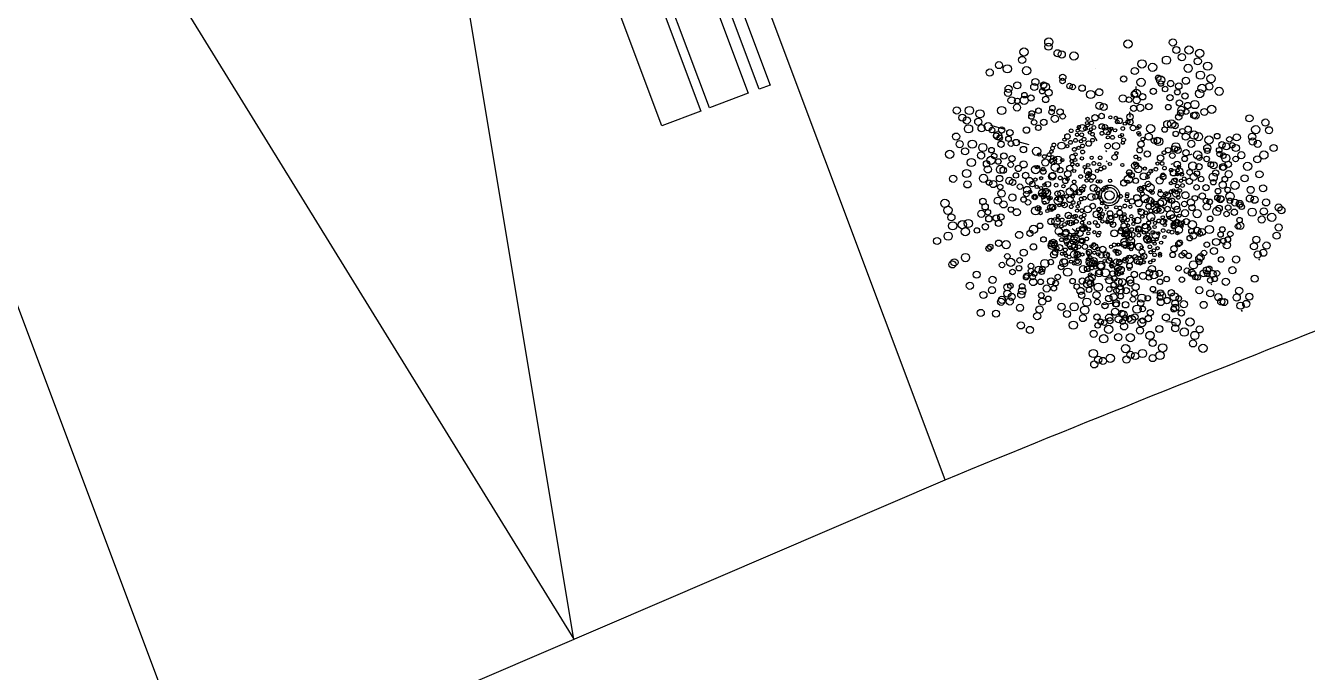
# Model space of a CAD drawing. Header units: millimetres. Extents: x 441061 to 442903, y 4515148 to 4515613.
# Drawn here: x 442387.075 to 442387.77, y 4515546.495 to 4515546.845 of the extents above; entities that cross this region are included whole.
import ezdxf

# ---------------------------------------------------------------- set-up
doc = ezdxf.new("R2010")
doc.units = ezdxf.units.MM
doc.linetypes.add('CONTINUA', pattern=[0])
doc.layers.add('01_piscinas', color=254, linetype='Continuous')

# ---------------------------------------------------------------- blocks, each defined once
blk = doc.blocks.new('A$C21391103')
at = {"layer": '01_piscinas'}
for p, q in [((154.4985, 87.7399, 0), (151.156, 96.644, 0)), ((151.2783, 86.3593, 0), (147.6622, 95.9923, 0)), ((148.1153, 94.7852, 0), (152.8884, 87.0496, 0)), ((152.8884, 87.0496, 0), (151.861, 93.2052, 0)), ((155.2812, 89.6422), (155.2845, 89.6437)), ((155.5418, 89.5366), (155.5451, 89.5381)), ((155.1487, 89.5206), (155.1487, 89.5206)), ((155.2648, 89.4875), (155.2674, 89.4886)), ((155.328, 89.4117), (155.3265, 89.4427)), ((155.1629, 89.3939), (155.1629, 89.3939)), ((155.4653, 89.4063), (155.4679, 89.4074)), ((155.3008, 89.3102), (155.2997, 89.334)), ((154.7592, 89.2565), (154.6962, 89.274)), ((154.8633, 89.1908), (154.8148, 89.2042)), ((155.1568, 89.2085), (155.1422, 89.2344)), ((155.1932, 89.1666), (155.1973, 89.1598)), ((155.3672, 89.1681), (155.3672, 89.1681)), ((155.449, 89.1646), (155.4505, 89.164)), ((155.559, 89.1469), (155.5697, 89.1515)), ((155.1971, 89.1216), (155.2003, 89.1163)), ((155.3898, 89.0754), (155.3993, 89.0858)), ((155.4785, 89.1064), (155.4868, 89.11)), ((155.2675, 89.0399), (155.2667, 89.0363)), ((155.4988, 89.0468), (155.5004, 89.0462)), ((155.3789, 88.9158), (155.3839, 88.9138)), ((155.6378, 88.9454), (155.6362, 88.9349)), ((155.6874, 88.9588), (155.6859, 88.9483)), ((155.766, 88.9375), (155.764, 88.9239)), ((155.8305, 88.9549), (155.8286, 88.9413)), ((155.1969, 88.908), (155.1919, 88.9043)), ((155.2703, 88.8797), (155.2688, 88.8692)), ((155.0493, 88.8284), (155.0639, 88.8173)), ((155.2883, 88.8521), (155.2864, 88.8385)), ((155.3782, 88.7818), (155.3732, 88.778)), ((155.4045, 88.7666), (155.3995, 88.7629)), ((155.7074, 88.7607), (155.7106, 88.7554)), ((155.8565, 88.6974), (155.8607, 88.6906)), ((155.2156, 88.6708), (155.2147, 88.6673)), ((155.33, 88.6754), (155.3291, 88.6718)), ((155.1891, 88.6081), (155.2196, 88.6123)), ((155.2347, 88.628), (155.2339, 88.6244)), ((155.5761, 88.6185), (155.5793, 88.6132)), ((155.6501, 88.5901), (155.6533, 88.5849)), ((155.1828, 88.499), (155.2224, 88.5045)), ((155.6858, 88.5125), (155.69, 88.5057)), ((155.7821, 88.4757), (155.7862, 88.4689)), ((151.2783, 86.3593, 0), (154.4985, 87.7399, 0))]:
    blk.add_line(p, q, dxfattribs=at)
for points in [[(190.3126, 94.6555, 0.016487), (186.4521, 94.3256, 0.014757), (179.0139, 93.2187, 0.006475), (173.2372, 91.9157, 0.008166), (166.0036, 90.06, 0.021654), (156.8841, 86.9453, 0.020322), (148.6004, 83.3147, 0.00713), (143.0416, 80.4542, 0.000222), (142.87, 80.3626), (141.5808, 79.6632), (140.2919, 78.9639, 0.002681), (138.2393, 77.8181), (131.3377, 73.999), (128.7227, 72.556), (120.8084, 68.1886), (115.8655, 65.4489), (102.6963, 58.1499), (102.5823, 58.0861), (113.3642, 40.0897)], [(190.3106, 94.5803, 0.016462), (186.461, 94.2511, 0.014755), (179.0282, 93.145, 0.006474), (173.2547, 91.8428, 0.008165), (166.024, 89.9878, 0.021653), (156.9114, 86.8754, 0.020322), (148.6335, 83.2474, 0.00713), (143.0769, 80.388, 0.000222), (142.9055, 80.2966), (141.6165, 79.5973), (140.3279, 78.8981, 0.002681), (138.276, 77.7527), (131.374, 73.9334), (128.7589, 72.4903), (120.8447, 68.1229), (115.9019, 65.3834), (102.7328, 58.0844), (102.6863, 58.0584), (113.4285, 40.1282)]]:
    blk.add_lwpolyline(points, format="xyb", dxfattribs=at)
at = {"layer": '01_piscinas', "elevation": 0}
blk.add_lwpolyline([(154.4985, 87.7399, -0.004276), (156.2913, 88.4581, -0.021688), (165.5583, 91.6224, -0.003659), (168.815, 92.4895)], format="xyb", dxfattribs=at)
for points in [[(152.9138, 90.8485), (153.0823, 90.9117), (153.6447, 89.4138), (153.4761, 89.3506), (152.9138, 90.8485)], [(153.1303, 90.9298), (153.1771, 90.9473), (153.7394, 89.4494), (153.6926, 89.4318), (153.1303, 90.9298)], [(153.4387, 89.3365), (153.2702, 89.2732), (152.7079, 90.7712), (152.8764, 90.8344), (153.4387, 89.3365)]]:
    blk.add_lwpolyline(points, dxfattribs=at)
at = {"layer": '01_piscinas'}
for points in [[(155.1246, 88.6997), (155.1177, 88.7116), (155.1177, 88.7116), (155.1122, 88.7158)], [(155.4329, 88.5443), (155.4103, 88.5502), (155.4103, 88.5502), (155.3988, 88.5487)], [(155.4997, 88.4161), (155.4702, 88.4238), (155.4702, 88.4238), (155.4553, 88.4219)]]:
    blk.add_lwpolyline(points, dxfattribs=at)
for centre, radius in [((154.9477, 89.6361), 0.0178), ((155.2912, 89.6273), 0.0178), ((155.4857, 89.6339), 0.0154), ((154.84, 89.5927), 0.0178), ((154.9465, 89.6158), 0.0154), ((154.9859, 89.5872), 0.0154), ((155.0039, 89.5818), 0.0154), ((155.0567, 89.5753), 0.0178), ((155.5008, 89.6012), 0.0154), ((155.5246, 89.5702), 0.0154), ((155.5556, 89.6011), 0.0178), ((155.6016, 89.5866), 0.0178), ((154.7317, 89.536), 0.0154), ((154.7684, 89.5199), 0.0178), ((154.8321, 89.5583), 0.0154), ((154.8515, 89.5116), 0.0178), ((155.3207, 89.5101), 0.0154), ((155.3516, 89.5411), 0.0178), ((155.3977, 89.5265), 0.0178), ((155.4578, 89.5572), 0.0178), ((155.5518, 89.5217), 0.0178), ((155.5937, 89.5522), 0.0154), ((155.6369, 89.5312), 0.0178), ((154.6918, 89.5037), 0.0154), ((154.8897, 89.4627), 0.0154), ((155.0083, 89.4827), 0.0137), ((155.0074, 89.4671), 0.0119), ((155.2726, 89.476), 0.0137), ((155.3479, 89.4616), 0.0178), ((155.4221, 89.481), 0.0119), ((155.433, 89.4711), 0.0178), ((155.4338, 89.4559), 0.0119), ((155.4759, 89.4559), 0.0137), ((155.5423, 89.4682), 0.0154), ((155.6052, 89.4921), 0.0178), ((155.6513, 89.4775), 0.0178), ((154.7711, 89.4159), 0.0154), ((154.7734, 89.4329), 0.0154), ((154.811, 89.4481), 0.0154), ((154.8421, 89.4057), 0.0119), ((154.8846, 89.4409), 0.0154), ((154.9194, 89.4229), 0.0119), ((154.9254, 89.4493), 0.0137), ((154.9328, 89.4416), 0.0178), ((154.947, 89.4164), 0.0154), ((155.0377, 89.4451), 0.0119), ((155.0515, 89.441), 0.0119), ((155.0922, 89.436), 0.0137), ((155.1293, 89.4086), 0.0178), ((155.1665, 89.4182), 0.0154), ((155.319, 89.4096), 0.0137), ((155.3271, 89.414), 0.0178), ((155.3544, 89.3985), 0.0137), ((155.4007, 89.4221), 0.0137), ((155.4521, 89.4321), 0.0119), ((155.5053, 89.4183), 0.0119), ((155.5113, 89.4447), 0.0137), ((155.5385, 89.402), 0.0137), ((155.6015, 89.4126), 0.0178), ((155.6122, 89.4355), 0.0178), ((155.6434, 89.4432), 0.0154), ((155.6866, 89.4221), 0.0178), ((154.5489, 89.3394), 0.0154), ((154.6037, 89.3393), 0.0178), ((154.7432, 89.3392), 0.0178), ((154.7862, 89.3832), 0.0154), ((154.81, 89.3523), 0.0154), ((154.8114, 89.3809), 0.0119), ((154.8409, 89.3832), 0.0178), ((154.8704, 89.3934), 0.0137), ((154.9343, 89.387), 0.0137), ((154.9636, 89.3493), 0.0119), ((155.1675, 89.3597), 0.0154), ((155.1855, 89.3543), 0.0154), ((155.2687, 89.3912), 0.0154), ((155.2952, 89.3859), 0.0119), ((155.3161, 89.3485), 0.0137), ((155.3289, 89.3837), 0.0154), ((155.344, 89.351), 0.0154), ((155.3816, 89.3558), 0.0137), ((155.4657, 89.3536), 0.0119), ((155.473, 89.3947), 0.0137), ((155.5141, 89.372), 0.0137), ((155.5223, 89.3422), 0.0154), ((155.5495, 89.3608), 0.0137), ((155.5807, 89.365), 0.0178), ((155.6541, 89.3441), 0.0178), ((154.5727, 89.3084), 0.0154), ((154.5923, 89.2961), 0.0154), ((154.6419, 89.2904), 0.0154), ((154.6497, 89.3248), 0.0178), ((154.8724, 89.3134), 0.0119), ((154.8742, 89.3264), 0.0119), ((154.8841, 89.2882), 0.0119), ((154.9031, 89.3382), 0.0119), ((154.9262, 89.2882), 0.0137), ((154.9598, 89.3326), 0.0119), ((154.9741, 89.3033), 0.0154), ((154.9969, 89.3331), 0.0137), ((155.0077, 89.3138), 0.0119), ((155.1158, 89.3028), 0.00702), ((155.148, 89.3077), 0.0137), ((155.1766, 89.3151), 0.0119), ((155.2147, 89.3098), 0.00702), ((155.2379, 89.3073), 0.00702), ((155.2552, 89.2944), 0.0119), ((155.3001, 89.3119), 0.0137), ((155.3015, 89.2886), 0.0119), ((155.5112, 89.3108), 0.0137), ((155.5195, 89.3284), 0.0137), ((155.5435, 89.3343), 0.0119), ((155.5767, 89.3181), 0.0137), ((155.5846, 89.3177), 0.0154), ((155.6223, 89.333), 0.0154), ((155.8178, 89.3052), 0.0154), ((155.8869, 89.2872), 0.0154), ((154.5999, 89.2599), 0.0178), ((154.6563, 89.2626), 0.0154), ((154.6851, 89.2694), 0.0178), ((154.7015, 89.2545), 0.0119), ((154.7261, 89.2299), 0.0178), ((154.7437, 89.2545), 0.0137), ((154.7791, 89.2433), 0.0137), ((154.851, 89.2544), 0.0137), ((154.9024, 89.2644), 0.0119), ((155.0448, 89.2516), 0.00808), ((155.0728, 89.2519), 0.00702), ((155.0784, 89.2673), 0.00702), ((155.0934, 89.2635), 0.0154), ((155.1066, 89.2608), 0.00808), ((155.1135, 89.2852), 0.00702), ((155.1158, 89.2749), 0.00702), ((155.1256, 89.2436), 0.00702), ((155.13, 89.2572), 0.00702), ((155.1334, 89.2852), 0.00808), ((155.1371, 89.2365), 0.00808), ((155.1435, 89.2657), 0.00808), ((155.1774, 89.2701), 0.0119), ((155.1783, 89.2403), 0.00808), ((155.1912, 89.266), 0.0119), ((155.2008, 89.2494), 0.0154), ((155.2063, 89.2406), 0.00702), ((155.2119, 89.256), 0.00702), ((155.2181, 89.2607), 0.00702), ((155.2351, 89.2535), 0.00702), ((155.2445, 89.2903), 0.00808), ((155.2686, 89.2609), 0.00808), ((155.2774, 89.2822), 0.00702), ((155.291, 89.2907), 0.00808), ((155.3131, 89.2635), 0.0119), ((155.3327, 89.2638), 0.00702), ((155.3362, 89.2419), 0.00702), ((155.3396, 89.27), 0.00808), ((155.389, 89.2604), 0.0178), ((155.4503, 89.2567), 0.0119), ((155.4613, 89.28), 0.0154), ((155.4801, 89.281), 0.0178), ((155.4952, 89.2742), 0.0137), ((155.4983, 89.2379), 0.0119), ((155.5272, 89.2496), 0.0119), ((155.5517, 89.2581), 0.0137), ((155.5772, 89.2327), 0.0178), ((155.5965, 89.2259), 0.0178), ((155.845, 89.2566), 0.0178), ((155.9027, 89.2537), 0.0154), ((154.546, 89.2262), 0.0154), ((154.5611, 89.1935), 0.0154), ((154.6159, 89.1934), 0.0178), ((154.6619, 89.1789), 0.0178), ((154.7198, 89.2307), 0.0119), ((154.7349, 89.2212), 0.0119), ((154.7408, 89.1933), 0.0137), ((154.773, 89.2169), 0.0119), ((154.7841, 89.1954), 0.0119), ((154.8063, 89.2006), 0.0137), ((154.9698, 89.19), 0.00808), ((155.0028, 89.1869), 0.0154), ((155.0154, 89.2128), 0.00702), ((155.0286, 89.2267), 0.0119), ((155.0276, 89.1848), 0.00702), ((155.0416, 89.2013), 0.00808), ((155.0636, 89.2099), 0.00808), ((155.0705, 89.2343), 0.00702), ((155.0869, 89.2063), 0.00702), ((155.0904, 89.2343), 0.00808), ((155.094, 89.1856), 0.00808), ((155.1005, 89.2148), 0.00808), ((155.1204, 89.1961), 0.0119), ((155.1376, 89.2106), 0.00808), ((155.203, 89.1853), 0.0119), ((155.204, 89.223), 0.00702), ((155.2239, 89.2229), 0.00808), ((155.2396, 89.1857), 0.0154), ((155.2565, 89.2275), 0.00702), ((155.2651, 89.2329), 0.00702), ((155.2687, 89.1995), 0.00702), ((155.2722, 89.2122), 0.00808), ((155.3403, 89.2344), 0.00702), ((155.3477, 89.1937), 0.0137), ((155.3551, 89.2153), 0.00808), ((155.3811, 89.226), 0.0154), ((155.4033, 89.2088), 0.0119), ((155.4179, 89.2096), 0.0137), ((155.4243, 89.2049), 0.0178), ((155.4987, 89.182), 0.0178), ((155.5417, 89.226), 0.0154), ((155.5655, 89.195), 0.0154), ((155.6347, 89.177), 0.0154), ((155.6426, 89.2114), 0.0178), ((155.6776, 89.2282), 0.0119), ((155.6985, 89.1908), 0.0137), ((155.7177, 89.1841), 0.0154), ((155.7308, 89.2144), 0.0119), ((155.7429, 89.1886), 0.0119), ((155.7586, 89.1768), 0.0154), ((155.7628, 89.2228), 0.0154), ((155.8293, 89.2257), 0.0154), ((155.832, 89.2048), 0.0154), ((155.8531, 89.1948), 0.0154), ((155.9222, 89.1768), 0.0154), ((154.5181, 89.1495), 0.0178), ((154.5849, 89.1625), 0.0154), ((154.6541, 89.1445), 0.0154), ((154.6973, 89.1235), 0.0178), ((154.6993, 89.1674), 0.0119), ((154.7109, 89.1423), 0.0119), ((154.7531, 89.1422), 0.0137), ((154.7885, 89.131), 0.0137), ((154.8379, 89.1703), 0.0137), ((154.8948, 89.1628), 0.0178), ((154.9064, 89.1484), 0.00702), ((154.9285, 89.1397), 0.00808), ((154.9492, 89.1478), 0.00808), ((154.9593, 89.1613), 0.00702), ((154.9676, 89.1187), 0.0137), ((154.9642, 89.136), 0.00808), ((154.9643, 89.1761), 0.00808), ((154.9743, 89.1293), 0.00808), ((154.9871, 89.1243), 0.0178), ((155.0507, 89.1373), 0.0119), ((155.0585, 89.1709), 0.00808), ((155.064, 89.1495), 0.00702), ((155.0769, 89.1773), 0.00702), ((155.0911, 89.1316), 0.00702), ((155.0945, 89.1597), 0.00808), ((155.1338, 89.1345), 0.00702), ((155.1703, 89.1347), 0.00808), ((155.2329, 89.1363), 0.0119), ((155.241, 89.1544), 0.00702), ((155.3249, 89.1383), 0.00808), ((155.3417, 89.1673), 0.0119), ((155.3399, 89.1294), 0.00702), ((155.3749, 89.1511), 0.0137), ((155.4322, 89.1334), 0.0137), ((155.4474, 89.1566), 0.00808), ((155.4653, 89.1673), 0.0119), ((155.4836, 89.1435), 0.0119), ((155.4925, 89.1725), 0.0137), ((155.5074, 89.1672), 0.0137), ((155.5368, 89.1296), 0.0119), ((155.5428, 89.156), 0.0137), ((155.5928, 89.1465), 0.0178), ((155.6006, 89.1351), 0.0119), ((155.632, 89.1295), 0.0119), ((155.6353, 89.1648), 0.0119), ((155.6864, 89.1671), 0.0119), ((155.6885, 89.151), 0.0119), ((155.7047, 89.1433), 0.0119), ((155.7155, 89.1328), 0.0178), ((155.7579, 89.1294), 0.0119), ((155.7823, 89.1459), 0.0154), ((155.8515, 89.1279), 0.0154), ((155.8803, 89.1462), 0.0178), ((154.5914, 89.0664), 0.0178), ((154.6121, 89.114), 0.0178), ((154.6778, 89.1084), 0.0137), ((154.6836, 89.084), 0.0154), ((154.7292, 89.1185), 0.0119), ((154.7383, 89.084), 0.0178), ((154.7502, 89.0811), 0.0137), ((154.7824, 89.1046), 0.0119), ((154.8156, 89.0884), 0.0137), ((154.8384, 89.1058), 0.0154), ((154.8911, 89.0833), 0.0178), ((154.8952, 89.0943), 0.00702), ((154.9008, 89.0944), 0.00702), ((154.9242, 89.0748), 0.0119), ((154.9229, 89.0856), 0.00808), ((154.933, 89.1139), 0.0154), ((154.9587, 89.1221), 0.00808), ((154.9762, 89.0928), 0.0178), ((154.997, 89.0811), 0.0119), ((155.006, 89.1246), 0.00702), ((155.0302, 89.0648), 0.0137), ((155.0386, 89.089), 0.0137), ((155.0472, 89.1198), 0.00702), ((155.0501, 89.1067), 0.00702), ((155.0577, 89.0773), 0.00702), ((155.0625, 89.1247), 0.00702), ((155.0721, 89.1039), 0.00702), ((155.1031, 89.094), 0.00702), ((155.1173, 89.0752), 0.0154), ((155.1188, 89.1034), 0.00702), ((155.1435, 89.1103), 0.00808), ((155.1568, 89.0777), 0.00702), ((155.1668, 89.1067), 0.00702), ((155.1739, 89.086), 0.00808), ((155.1876, 89.0926), 0.00808), ((155.2128, 89.1077), 0.00702), ((155.2666, 89.1032), 0.00702), ((155.2965, 89.0708), 0.0119), ((155.3223, 89.1006), 0.0154), ((155.3214, 89.1103), 0.00702), ((155.3255, 89.1028), 0.00702), ((155.3353, 89.0849), 0.0154), ((155.3641, 89.0878), 0.00702), ((155.3903, 89.0764), 0.00808), ((155.4123, 89.085), 0.00808), ((155.4191, 89.1094), 0.00702), ((155.4391, 89.1094), 0.00808), ((155.4492, 89.0899), 0.00808), ((155.4784, 89.0804), 0.00808), ((155.4885, 89.0695), 0.0137), ((155.5045, 89.1061), 0.0137), ((155.5136, 89.076), 0.0154), ((155.5064, 89.0807), 0.00702), ((155.5121, 89.0961), 0.00702), ((155.5584, 89.0717), 0.0119), ((155.572, 89.0989), 0.0178), ((155.5898, 89.0661), 0.0119), ((155.5989, 89.0956), 0.0137), ((155.6503, 89.1057), 0.0119), ((155.6628, 89.1017), 0.0154), ((155.6713, 89.0683), 0.0137), ((155.7036, 89.0944), 0.0154), ((155.7035, 89.0918), 0.0119), ((155.7257, 89.1059), 0.0137), ((155.7274, 89.0635), 0.0154), ((155.8096, 89.0973), 0.0178), ((155.8611, 89.0629), 0.0154), ((154.533, 89.0435), 0.0154), ((154.5953, 89.0191), 0.0154), ((154.6648, 89.0454), 0.0178), ((154.6893, 89.0269), 0.0119), ((154.7067, 89.0206), 0.0154), ((154.7342, 89.0445), 0.0137), ((154.7765, 89.0351), 0.0154), ((154.7907, 89.0284), 0.0137), ((154.8051, 89.0581), 0.0119), ((154.8229, 89.0093), 0.0119), ((154.8472, 89.058), 0.0137), ((154.8635, 89.0343), 0.0154), ((154.8766, 89.0204), 0.0119), ((154.8896, 89.0402), 0.00702), ((154.9146, 89.0461), 0.00702), ((154.9296, 89.0168), 0.00702), ((154.9435, 89.0198), 0.0119), ((154.9625, 89.0534), 0.0154), ((154.9647, 89.0575), 0.0137), ((154.9793, 89.0159), 0.00808), ((154.9977, 89.0469), 0.00808), ((155.0197, 89.0345), 0.0119), ((155.0293, 89.0423), 0.00702), ((155.0573, 89.0301), 0.00808), ((155.0859, 89.053), 0.00808), ((155.1116, 89.0356), 0.00702), ((155.1139, 89.0533), 0.00702), ((155.1196, 89.0686), 0.00702), ((155.126, 89.0629), 0.00808), ((155.1315, 89.0356), 0.00808), ((155.1387, 89.0513), 0.0119), ((155.1605, 89.0322), 0.00702), ((155.171, 89.032), 0.00702), ((155.2137, 89.0349), 0.00702), ((155.2733, 89.0249), 0.0137), ((155.2923, 89.0409), 0.0178), ((155.2886, 89.0311), 0.00702), ((155.2966, 89.0641), 0.00702), ((155.3064, 89.0588), 0.0119), ((155.3247, 89.0349), 0.0119), ((155.3591, 89.054), 0.0154), ((155.3779, 89.0211), 0.0119), ((155.3754, 89.0507), 0.00702), ((155.3863, 89.0054), 0.0178), ((155.3811, 89.0661), 0.00702), ((155.4282, 89.036), 0.0154), ((155.4436, 89.0519), 0.0119), ((155.4427, 89.0607), 0.00808), ((155.477, 89.0246), 0.00702), ((155.4916, 89.0331), 0.0119), ((155.4972, 89.0387), 0.00808), ((155.5041, 89.0631), 0.00702), ((155.5206, 89.0351), 0.00702), ((155.524, 89.0631), 0.00808), ((155.5277, 89.0144), 0.00808), ((155.5342, 89.0436), 0.00808), ((155.5567, 89.0323), 0.0137), ((155.5759, 89.0516), 0.0154), ((155.6081, 89.0423), 0.0119), ((155.6606, 89.0505), 0.0178), ((155.6613, 89.0285), 0.0119), ((155.7019, 89.0169), 0.0154), ((155.7109, 89.0418), 0.0119), ((155.7546, 89.0149), 0.0178), ((155.7965, 89.0455), 0.0154), ((154.7372, 89.0081), 0.0119), ((154.7428, 88.9798), 0.0154), ((154.7901, 88.9625), 0.0154), ((154.8384, 88.9538), 0.0119), ((154.8536, 88.9953), 0.0154), ((154.8507, 88.9779), 0.0119), ((154.867, 88.9873), 0.00702), ((154.887, 88.9646), 0.0119), ((154.8872, 88.965), 0.00702), ((154.8958, 89.0085), 0.00702), ((154.9186, 88.9814), 0.0154), ((154.911, 88.9743), 0.00702), ((154.9145, 89.0034), 0.00702), ((154.9148, 88.9758), 0.00702), ((154.9234, 88.9628), 0.00702), ((154.9375, 88.9825), 0.0178), ((154.9359, 88.9898), 0.0119), ((154.9311, 88.9768), 0.00702), ((154.9325, 88.9663), 0.00702), ((154.9401, 88.9857), 0.00702), ((154.9554, 88.96), 0.00702), ((154.9885, 88.9487), 0.0178), ((154.9859, 88.9792), 0.0119), ((154.9975, 88.954), 0.0119), ((155.0004, 88.98), 0.0137), ((155.0083, 88.9665), 0.00702), ((155.011, 89.0112), 0.00702), ((155.0254, 88.9667), 0.00808), ((155.0389, 88.9883), 0.0154), ((155.0397, 88.954), 0.0137), ((155.0554, 89.0044), 0.0154), ((155.0507, 88.9666), 0.00702), ((155.0609, 88.9814), 0.00808), ((155.0647, 88.9831), 0.00808), ((155.0784, 88.9845), 0.0119), ((155.0912, 88.9969), 0.0119), ((155.0899, 88.9922), 0.00702), ((155.0996, 89.0096), 0.00808), ((155.1018, 88.9592), 0.00808), ((155.1325, 88.9646), 0.0154), ((155.1424, 89.0037), 0.0154), ((155.1505, 88.9663), 0.0119), ((155.1581, 88.9963), 0.0119), ((155.1608, 88.9823), 0.00702), ((155.1663, 88.9628), 0.00702), ((155.2103, 88.9716), 0.0447), ((155.2103, 88.9716), 0.0344), ((155.183, 88.9944), 0.00702), ((155.2103, 88.9716), 0.0203), ((155.1988, 89.0038), 0.00702), ((155.259, 88.9675), 0.00808), ((155.287, 88.9678), 0.00702), ((155.2879, 88.977), 0.00702), ((155.3297, 88.961), 0.0137), ((155.3457, 88.9976), 0.0137), ((155.3471, 88.9985), 0.00702), ((155.3543, 88.9778), 0.00808), ((155.3655, 88.9578), 0.0178), ((155.3607, 89.007), 0.00808), ((155.3903, 88.9901), 0.00702), ((155.3967, 88.9843), 0.00808), ((155.4326, 88.9776), 0.0119), ((155.43, 88.9905), 0.00702), ((155.4422, 88.9625), 0.00702), ((155.4561, 88.979), 0.00808), ((155.464, 88.972), 0.0119), ((155.4781, 88.9876), 0.00808), ((155.4889, 88.9915), 0.00808), ((155.4993, 88.9794), 0.0154), ((155.5015, 88.984), 0.00702), ((155.5049, 89.012), 0.00808), ((155.5086, 88.9633), 0.00808), ((155.515, 88.9925), 0.00808), ((155.5401, 88.9721), 0.0154), ((155.5809, 88.9591), 0.0119), ((155.5885, 89.0064), 0.0119), ((155.613, 88.9683), 0.0137), ((155.629, 89.0049), 0.0137), ((155.679, 88.9609), 0.0119), ((155.6815, 88.9898), 0.0119), ((155.692, 88.9554), 0.0154), ((155.6946, 88.9571), 0.0119), ((155.7231, 88.9953), 0.0119), ((155.7338, 88.9673), 0.0178), ((155.8196, 88.9577), 0.0154), ((155.8228, 88.9952), 0.0154), ((155.8399, 88.9527), 0.0154), ((155.8769, 89.0024), 0.0154), ((154.4974, 88.9373), 0.0178), ((154.5104, 88.9072), 0.0178), ((154.6619, 88.9453), 0.0137), ((154.6719, 88.9221), 0.0137), ((154.6837, 88.8985), 0.0119), ((154.7268, 88.9485), 0.0154), ((154.7516, 88.9326), 0.0154), ((154.7833, 88.9103), 0.0119), ((154.809, 88.8986), 0.0154), ((154.8575, 88.9416), 0.0119), ((154.8907, 88.9048), 0.0178), ((154.9016, 88.9155), 0.0119), ((154.9055, 88.9138), 0.00702), ((154.9337, 88.9487), 0.0154), ((154.929, 88.9397), 0.00702), ((154.9413, 88.904), 0.00702), ((154.949, 88.9561), 0.00702), ((154.9575, 88.9178), 0.0154), ((154.9538, 88.91), 0.00702), ((154.9644, 88.9202), 0.0137), ((154.9687, 88.9172), 0.00702), ((154.9832, 88.957), 0.00702), ((154.9931, 88.9293), 0.00702), ((155.0092, 88.9331), 0.00702), ((155.0158, 88.9302), 0.0119), ((155.0449, 88.9228), 0.00808), ((155.0528, 88.9412), 0.00808), ((155.0706, 88.9055), 0.00702), ((155.0729, 88.9231), 0.00702), ((155.0786, 88.9385), 0.00702), ((155.0884, 88.9558), 0.00808), ((155.0906, 88.9054), 0.00808), ((155.1168, 88.9114), 0.0154), ((155.1384, 88.9253), 0.0119), ((155.1683, 88.9084), 0.0119), ((155.1642, 88.9118), 0.00702), ((155.1789, 88.9376), 0.00702), ((155.1976, 88.9211), 0.00702), ((155.2403, 88.9197), 0.00702), ((155.2558, 88.9172), 0.00808), ((155.2778, 88.9258), 0.00808), ((155.2847, 88.9502), 0.00702), ((155.3012, 88.9222), 0.00702), ((155.3082, 88.9455), 0.0119), ((155.3375, 88.9377), 0.0154), ((155.3415, 88.9076), 0.00702), ((155.3487, 88.8997), 0.0137), ((155.3708, 88.9465), 0.00808), ((155.3809, 88.9233), 0.0119), ((155.3869, 88.9497), 0.0137), ((155.3897, 88.9048), 0.00808), ((155.3965, 88.9292), 0.00702), ((155.3988, 88.9468), 0.00702), ((155.4141, 88.907), 0.0137), ((155.4124, 88.9376), 0.00808), ((155.4164, 88.9292), 0.00808), ((155.4321, 88.9088), 0.0154), ((155.4309, 88.9381), 0.0137), ((155.4266, 88.9096), 0.00808), ((155.4399, 88.9431), 0.0178), ((155.4627, 88.9123), 0.0119), ((155.4592, 88.9553), 0.00702), ((155.473, 88.9486), 0.00808), ((155.4823, 88.9482), 0.0119), ((155.497, 88.9281), 0.0178), ((155.5032, 88.9108), 0.0137), ((155.5355, 88.9343), 0.0119), ((155.5639, 88.9411), 0.0154), ((155.5687, 88.9181), 0.0137), ((155.5911, 88.8926), 0.0178), ((155.6293, 88.9475), 0.0119), ((155.633, 88.9232), 0.0154), ((155.645, 88.9437), 0.0119), ((155.6762, 88.9021), 0.0178), ((155.6864, 88.9158), 0.0137), ((155.7254, 88.9182), 0.0119), ((155.733, 88.9482), 0.0119), ((155.7519, 88.8986), 0.0137), ((155.755, 88.9403), 0.0154), ((155.7754, 88.9353), 0.0154), ((155.7751, 88.9316), 0.0119), ((155.7842, 88.9222), 0.0119), ((155.8293, 88.8991), 0.0178), ((155.88, 88.9022), 0.0154), ((155.8899, 88.9412), 0.0154), ((155.9445, 88.9196), 0.0154), ((155.9564, 88.9073), 0.0154), ((154.5257, 88.8765), 0.0154), ((154.531, 88.8397), 0.0178), ((154.5727, 88.8447), 0.0178), ((154.5988, 88.8499), 0.0178), ((154.6552, 88.8919), 0.0154), ((154.6878, 88.8702), 0.0137), ((154.7198, 88.874), 0.0137), ((154.7298, 88.8508), 0.0137), ((154.7399, 88.878), 0.0137), ((154.9119, 88.895), 0.00702), ((154.9575, 88.8586), 0.0137), ((154.9794, 88.8587), 0.0178), ((154.9859, 88.8654), 0.00702), ((154.9882, 88.8831), 0.00702), ((155.0058, 88.8654), 0.00808), ((155.0327, 88.8848), 0.0137), ((155.03, 88.8542), 0.00808), ((155.0369, 88.8786), 0.00702), ((155.0418, 88.8523), 0.0119), ((155.0534, 88.8506), 0.00702), ((155.0568, 88.8786), 0.00808), ((155.0638, 88.8811), 0.00808), ((155.067, 88.8591), 0.00808), ((155.0871, 88.8774), 0.00702), ((155.092, 88.8531), 0.00702), ((155.0968, 88.8693), 0.00808), ((155.1007, 88.8859), 0.00808), ((155.1225, 88.8519), 0.00702), ((155.1556, 88.8895), 0.0154), ((155.1494, 88.8544), 0.00808), ((155.1664, 88.8857), 0.00702), ((155.1693, 88.8726), 0.00702), ((155.1762, 88.8788), 0.00808), ((155.1801, 88.8586), 0.00702), ((155.1816, 88.8906), 0.00702), ((155.2021, 88.8559), 0.00702), ((155.2022, 88.8585), 0.00702), ((155.2144, 88.87), 0.0154), ((155.2134, 88.8934), 0.0119), ((155.2161, 88.875), 0.00808), ((155.2192, 88.8513), 0.00702), ((155.2267, 88.8451), 0.0119), ((155.2381, 88.8836), 0.00808), ((155.2555, 88.896), 0.0119), ((155.269, 88.8733), 0.0154), ((155.2614, 88.88), 0.00702), ((155.2686, 88.8593), 0.00808), ((155.275, 88.8885), 0.00808), ((155.2886, 88.8653), 0.00808), ((155.3058, 88.8811), 0.00702), ((155.3143, 88.848), 0.00702), ((155.3166, 88.8656), 0.00702), ((155.3327, 88.8631), 0.0137), ((155.3537, 88.8797), 0.00702), ((155.3677, 88.8962), 0.00808), ((155.3902, 88.8782), 0.0178), ((155.3806, 88.8521), 0.00808), ((155.3978, 88.8678), 0.00702), ((155.4086, 88.8524), 0.00702), ((155.413, 88.9011), 0.00702), ((155.4248, 88.8609), 0.00808), ((155.4423, 88.8567), 0.0119), ((155.442, 88.8767), 0.00702), ((155.4528, 88.8612), 0.00702), ((155.4753, 88.8877), 0.0178), ((155.469, 88.8746), 0.00702), ((155.4872, 88.8742), 0.0137), ((155.4913, 88.8542), 0.00702), ((155.5035, 88.8534), 0.0119), ((155.5063, 88.8591), 0.00808), ((155.5132, 88.8834), 0.00702), ((155.5192, 88.8496), 0.0119), ((155.5296, 88.8554), 0.00702), ((155.5384, 88.8945), 0.0154), ((155.5437, 88.8581), 0.0137), ((155.5703, 88.845), 0.0178), ((155.647, 88.87), 0.0119), ((155.7184, 88.8912), 0.0119), ((155.778, 88.8395), 0.0154), ((155.7749, 88.8644), 0.0119), ((155.8709, 88.867), 0.0154), ((155.9144, 88.8767), 0.0178), ((154.5115, 88.7949), 0.0178), ((154.5857, 88.8145), 0.0178), ((154.6359, 88.8198), 0.0119), ((154.6727, 88.8357), 0.0137), ((154.8194, 88.8003), 0.0154), ((154.8662, 88.8075), 0.0137), ((154.8817, 88.8247), 0.0178), ((154.9096, 88.8398), 0.0119), ((154.979, 88.8411), 0.00808), ((154.9912, 88.8166), 0.0154), ((154.9954, 88.8004), 0.00702), ((155.0024, 88.8374), 0.00702), ((155.0201, 88.8048), 0.0137), ((155.016, 88.8459), 0.00808), ((155.0225, 88.8114), 0.0137), ((155.0397, 88.8015), 0.00702), ((155.0611, 88.7838), 0.0178), ((155.0562, 88.8014), 0.00702), ((155.0691, 88.8118), 0.00702), ((155.0744, 88.824), 0.00702), ((155.0834, 88.8071), 0.0137), ((155.0955, 88.8272), 0.0137), ((155.0934, 88.8247), 0.00808), ((155.1028, 88.8387), 0.00702), ((155.1074, 88.8326), 0.00702), ((155.1191, 88.8073), 0.00702), ((155.1214, 88.825), 0.00702), ((155.145, 88.8124), 0.00702), ((155.1602, 88.8404), 0.00808), ((155.162, 88.799), 0.00808), ((155.167, 88.8097), 0.00702), ((155.2317, 88.8071), 0.0154), ((155.2604, 88.8165), 0.0119), ((155.2593, 88.8264), 0.00702), ((155.2728, 88.8406), 0.0119), ((155.2715, 88.7985), 0.00702), ((155.2805, 88.8199), 0.0137), ((155.2795, 88.8043), 0.0119), ((155.2915, 88.8013), 0.0154), ((155.2835, 88.7995), 0.00702), ((155.2854, 88.815), 0.00808), ((155.2911, 88.8412), 0.00702), ((155.3092, 88.8005), 0.0119), ((155.3074, 88.8236), 0.00808), ((155.3308, 88.82), 0.00702), ((155.3357, 88.8268), 0.0119), ((155.3388, 88.8235), 0.0119), ((155.3379, 88.7993), 0.00808), ((155.3694, 88.8306), 0.0178), ((155.3646, 88.8385), 0.0119), ((155.3601, 88.8113), 0.00702), ((155.3774, 88.8017), 0.00808), ((155.3831, 88.8279), 0.00702), ((155.3994, 88.8104), 0.00808), ((155.411, 88.7986), 0.0154), ((155.4063, 88.8347), 0.00702), ((155.4228, 88.8067), 0.00702), ((155.4436, 88.8192), 0.00808), ((155.4505, 88.8436), 0.00702), ((155.467, 88.8155), 0.00702), ((155.4821, 88.8122), 0.00808), ((155.4854, 88.8466), 0.00702), ((155.4903, 88.8378), 0.0119), ((155.489, 88.8366), 0.00702), ((155.5119, 88.8222), 0.0154), ((155.5055, 88.8085), 0.00702), ((155.5239, 88.8396), 0.00702), ((155.5665, 88.8164), 0.0119), ((155.5743, 88.7977), 0.0154), ((155.5915, 88.818), 0.0154), ((155.6022, 88.8056), 0.0119), ((155.6119, 88.813), 0.0154), ((155.6437, 88.824), 0.0178), ((155.6924, 88.802), 0.0119), ((155.7003, 88.8242), 0.0119), ((155.7345, 88.8045), 0.0119), ((155.7679, 88.8374), 0.0119), ((155.9352, 88.7971), 0.0154), ((155.9443, 88.8323), 0.0154), ((154.4635, 88.7742), 0.0154), ((154.6871, 88.7416), 0.0119), ((154.6938, 88.7485), 0.0119), ((154.7307, 88.7644), 0.0137), ((154.763, 88.7583), 0.0178), ((154.8814, 88.7485), 0.0137), ((154.9248, 88.7808), 0.0119), ((154.9631, 88.7548), 0.0178), ((154.9535, 88.7571), 0.00702), ((154.9662, 88.7633), 0.0178), ((154.9656, 88.7581), 0.00702), ((154.9675, 88.7736), 0.00808), ((154.9706, 88.7499), 0.00702), ((154.9844, 88.7432), 0.00808), ((154.9951, 88.7448), 0.0137), ((155.0025, 88.7797), 0.00808), ((155.0193, 88.7354), 0.00808), ((155.0256, 88.775), 0.0119), ((155.0225, 88.7857), 0.00808), ((155.025, 88.7616), 0.00702), ((155.0454, 88.7577), 0.0178), ((155.0413, 88.744), 0.00808), ((155.0482, 88.7684), 0.00702), ((155.0505, 88.786), 0.00702), ((155.0584, 88.7471), 0.0137), ((155.0641, 88.7858), 0.00702), ((155.0647, 88.7403), 0.00702), ((155.0681, 88.7684), 0.00808), ((155.0782, 88.7489), 0.00808), ((155.0925, 88.7747), 0.0119), ((155.0903, 88.7743), 0.00808), ((155.1042, 88.7495), 0.0119), ((155.1123, 88.783), 0.00808), ((155.1334, 88.7511), 0.00702), ((155.1463, 88.7495), 0.0137), ((155.1427, 88.7586), 0.00808), ((155.1596, 88.7396), 0.00808), ((155.1817, 88.7383), 0.0137), ((155.2173, 88.7489), 0.00702), ((155.2309, 88.7575), 0.00808), ((155.2477, 88.7581), 0.00702), ((155.2518, 88.7582), 0.00702), ((155.2755, 88.77), 0.0154), ((155.2776, 88.7588), 0.0137), ((155.2787, 88.7482), 0.00702), ((155.2885, 88.7913), 0.00702), ((155.3015, 88.7744), 0.0178), ((155.3003, 88.7541), 0.0154), ((155.2944, 88.7576), 0.00702), ((155.3073, 88.7549), 0.0137), ((155.3023, 88.7846), 0.00808), ((155.3048, 88.7381), 0.00702), ((155.3389, 88.7491), 0.0154), ((155.3505, 88.7464), 0.00702), ((155.3733, 88.7833), 0.0154), ((155.3773, 88.779), 0.0154), ((155.3755, 88.7862), 0.00702), ((155.3805, 88.778), 0.00702), ((155.3862, 88.749), 0.00808), ((155.4019, 88.771), 0.00702), ((155.4069, 88.7629), 0.00702), ((155.415, 88.782), 0.00702), ((155.4192, 88.7431), 0.00702), ((155.4347, 88.767), 0.00702), ((155.4491, 88.7915), 0.00702), ((155.4908, 88.7403), 0.0137), ((155.5101, 88.7612), 0.0119), ((155.5149, 88.7661), 0.0119), ((155.5589, 88.7864), 0.0119), ((155.633, 88.7581), 0.0119), ((155.6635, 88.7309), 0.0154), ((155.6734, 88.7699), 0.0154), ((155.7049, 88.7746), 0.0119), ((155.7198, 88.7558), 0.0154), ((155.724, 88.7805), 0.0119), ((155.8371, 88.7511), 0.0154), ((155.8473, 88.7799), 0.0154), ((155.8917, 88.7544), 0.0154), ((154.5302, 88.6727), 0.0154), ((154.5388, 88.6815), 0.0154), ((154.5868, 88.7023), 0.0178), ((154.7679, 88.7074), 0.0119), ((154.7827, 88.6816), 0.0178), ((154.8209, 88.6902), 0.0119), ((154.8392, 88.7236), 0.0154), ((154.9306, 88.6767), 0.0178), ((154.9563, 88.6828), 0.0119), ((154.9702, 88.716), 0.0154), ((154.9751, 88.7242), 0.0119), ((155.0129, 88.6797), 0.0178), ((155.0054, 88.7189), 0.00702), ((155.016, 88.6853), 0.0119), ((155.0175, 88.7198), 0.00702), ((155.0224, 88.7117), 0.00702), ((155.0362, 88.705), 0.00808), ((155.0439, 88.6844), 0.00702), ((155.0572, 88.7156), 0.0154), ((155.0723, 88.6829), 0.0154), ((155.0711, 88.7157), 0.0137), ((155.065, 88.7053), 0.00702), ((155.0718, 88.7197), 0.00808), ((155.0721, 88.6846), 0.00808), ((155.0937, 88.7156), 0.00702), ((155.1271, 88.6828), 0.0178), ((155.1171, 88.6945), 0.00702), ((155.1225, 88.7257), 0.0119), ((155.1193, 88.7227), 0.00702), ((155.1264, 88.702), 0.00808), ((155.138, 88.6771), 0.0137), ((155.1434, 88.6883), 0.0137), ((155.1463, 88.6825), 0.00808), ((155.1456, 88.7232), 0.00702), ((155.1626, 88.7159), 0.00702), ((155.1757, 88.7119), 0.0119), ((155.1892, 88.6874), 0.00702), ((155.197, 88.7137), 0.0137), ((155.2037, 88.714), 0.00702), ((155.2105, 88.6886), 0.0119), ((155.2146, 88.6943), 0.00702), ((155.2332, 88.7315), 0.00702), ((155.2407, 88.6843), 0.0119), ((155.2419, 88.7312), 0.00702), ((155.2484, 88.7237), 0.0119), ((155.2448, 88.7181), 0.00702), ((155.2534, 88.6826), 0.0119), ((155.2524, 88.6887), 0.00702), ((155.2793, 88.6902), 0.0119), ((155.2777, 88.6956), 0.00702), ((155.2978, 88.6949), 0.0178), ((155.2978, 88.7054), 0.00702), ((155.3225, 88.7033), 0.0119), ((155.3364, 88.6899), 0.0178), ((155.3348, 88.6822), 0.00702), ((155.341, 88.6989), 0.00702), ((155.352, 88.7263), 0.0119), ((155.3588, 88.7077), 0.0137), ((155.3536, 88.7049), 0.00702), ((155.3597, 88.6824), 0.00702), ((155.3874, 88.6821), 0.00702), ((155.3892, 88.7253), 0.00702), ((155.4017, 88.6905), 0.00702), ((155.4035, 88.7337), 0.00702), ((155.4064, 88.7144), 0.00808), ((155.4297, 88.7108), 0.00702), ((155.4299, 88.7185), 0.00702), ((155.4848, 88.7139), 0.0119), ((155.5246, 88.7121), 0.0119), ((155.5354, 88.7221), 0.0119), ((155.5545, 88.7099), 0.0119), ((155.575, 88.671), 0.0178), ((155.6, 88.6981), 0.0154), ((155.5987, 88.6838), 0.0119), ((155.6063, 88.7044), 0.0154), ((155.6207, 88.7223), 0.0119), ((155.6947, 88.694), 0.0119), ((155.7598, 88.6941), 0.0154), ((155.8533, 88.7155), 0.0154), ((155.8781, 88.7232), 0.0154), ((154.6352, 88.6281), 0.0154), ((154.7451, 88.6703), 0.0119), ((154.7904, 88.6399), 0.0119), ((154.8188, 88.6561), 0.0119), ((154.8522, 88.6235), 0.0119), ((154.8704, 88.6442), 0.0119), ((154.8706, 88.6655), 0.0119), ((154.8846, 88.6333), 0.0119), ((154.9045, 88.65), 0.0154), ((154.9166, 88.6407), 0.0119), ((154.9195, 88.6531), 0.0119), ((155.0013, 88.6614), 0.0119), ((155.0293, 88.6389), 0.0178), ((155.0577, 88.6777), 0.00808), ((155.0961, 88.6519), 0.0154), ((155.1142, 88.6533), 0.0119), ((155.1207, 88.6485), 0.00702), ((155.1242, 88.6766), 0.00808), ((155.1279, 88.6279), 0.00808), ((155.1343, 88.6571), 0.00808), ((155.1494, 88.6588), 0.00702), ((155.1653, 88.6339), 0.0154), ((155.1731, 88.6683), 0.0178), ((155.1674, 88.6395), 0.0119), ((155.1734, 88.6659), 0.0137), ((155.193, 88.6363), 0.0178), ((155.2183, 88.6674), 0.00702), ((155.2244, 88.6329), 0.0119), ((155.2204, 88.6776), 0.00702), ((155.2217, 88.6628), 0.00702), ((155.2395, 88.6348), 0.00702), ((155.2462, 88.6564), 0.0137), ((155.2457, 88.6515), 0.00702), ((155.25, 88.6293), 0.00702), ((155.2598, 88.6494), 0.0154), ((155.2583, 88.6575), 0.00702), ((155.2644, 88.635), 0.00702), ((155.2977, 88.6664), 0.0119), ((155.2968, 88.6527), 0.00702), ((155.3186, 88.629), 0.0137), ((155.3452, 88.6767), 0.00702), ((155.3561, 88.6228), 0.0154), ((155.3841, 88.6363), 0.0137), ((155.3946, 88.6527), 0.0154), ((155.4034, 88.6285), 0.0178), ((155.4269, 88.6338), 0.0137), ((155.5102, 88.6559), 0.0119), ((155.5468, 88.6453), 0.0119), ((155.5671, 88.6366), 0.0154), ((155.5736, 88.6324), 0.0119), ((155.6189, 88.6342), 0.0154), ((155.6329, 88.6472), 0.0154), ((155.6352, 88.6315), 0.0119), ((155.643, 88.6537), 0.0119), ((155.6578, 88.6314), 0.0154), ((155.6772, 88.634), 0.0119), ((155.7438, 88.6475), 0.0154), ((154.6055, 88.58), 0.0154), ((154.7014, 88.5614), 0.0154), ((154.7041, 88.6058), 0.0154), ((154.7687, 88.5737), 0.0154), ((154.7814, 88.5801), 0.0119), ((154.8322, 88.5776), 0.0119), ((154.8494, 88.6171), 0.0119), ((154.8801, 88.5961), 0.0154), ((154.878, 88.6183), 0.0119), ((154.9122, 88.5973), 0.0119), ((154.9386, 88.5684), 0.0154), ((154.9577, 88.5994), 0.0154), ((154.9696, 88.5693), 0.0119), ((154.9775, 88.5915), 0.0119), ((154.9866, 88.6179), 0.0119), ((155.0507, 88.6004), 0.0119), ((155.069, 88.5766), 0.0119), ((155.0928, 88.6004), 0.0137), ((155.1163, 88.5887), 0.0178), ((155.1233, 88.6034), 0.0178), ((155.1283, 88.5892), 0.0137), ((155.1351, 88.616), 0.0137), ((155.1624, 88.5742), 0.0178), ((155.2106, 88.6037), 0.0154), ((155.2295, 88.584), 0.0119), ((155.2324, 88.6119), 0.0119), ((155.2498, 88.5981), 0.0154), ((155.257, 88.5618), 0.0178), ((155.2577, 88.5749), 0.0119), ((155.2663, 88.5959), 0.0154), ((155.3001, 88.6058), 0.0154), ((155.3026, 88.5924), 0.0137), ((155.3239, 88.5748), 0.0154), ((155.3819, 88.6162), 0.0119), ((155.399, 88.5654), 0.0119), ((155.4299, 88.5974), 0.0119), ((155.4588, 88.6091), 0.0119), ((155.5248, 88.6068), 0.0119), ((155.5833, 88.6176), 0.0119), ((155.593, 88.6162), 0.0119), ((155.6002, 88.5612), 0.0154), ((155.6476, 88.604), 0.0119), ((155.6667, 88.61), 0.0119), ((155.7152, 88.5974), 0.0154), ((155.8401, 88.6107), 0.0154), ((154.6644, 88.5404), 0.0154), ((154.7412, 88.5107), 0.0154), ((154.7448, 88.5191), 0.0154), ((154.7685, 88.546), 0.0154), ((154.7784, 88.5122), 0.0154), ((154.7869, 88.5318), 0.0154), ((154.8284, 88.5415), 0.0154), ((154.8323, 88.5576), 0.0154), ((154.9152, 88.5384), 0.0119), ((154.9194, 88.5117), 0.0154), ((154.9453, 88.5235), 0.0119), ((155.0854, 88.5578), 0.0154), ((155.09, 88.5393), 0.0137), ((155.1126, 88.5093), 0.0178), ((155.1222, 88.5628), 0.0119), ((155.1545, 88.5398), 0.0154), ((155.1581, 88.5101), 0.0119), ((155.208, 88.525), 0.0137), ((155.2097, 88.5645), 0.0119), ((155.2286, 88.5312), 0.0154), ((155.2411, 88.5589), 0.0119), ((155.2594, 88.5351), 0.0119), ((155.2833, 88.5588), 0.0137), ((155.3126, 88.5212), 0.0119), ((155.3187, 88.5476), 0.0137), ((155.3511, 88.5263), 0.0178), ((155.3768, 88.5263), 0.0119), ((155.4334, 88.5096), 0.0154), ((155.4301, 88.5291), 0.0119), ((155.4362, 88.5358), 0.0178), ((155.4322, 88.5492), 0.0137), ((155.46, 88.5162), 0.0137), ((155.4793, 88.5498), 0.0137), ((155.4918, 88.5324), 0.0178), ((155.5113, 88.5251), 0.0119), ((155.6478, 88.5474), 0.0154), ((155.6826, 88.5306), 0.0154), ((155.6953, 88.5114), 0.0154), ((155.7078, 88.5096), 0.0154), ((155.7626, 88.5294), 0.0154), ((155.7729, 88.5583), 0.0154), ((155.8173, 88.5328), 0.0154), ((154.6527, 88.4627), 0.0154), ((154.7188, 88.4594), 0.0154), ((154.8228, 88.485), 0.0154), ((154.9076, 88.4774), 0.0154), ((155.0028, 88.489), 0.0154), ((155.0266, 88.4581), 0.0154), ((155.0576, 88.489), 0.0178), ((155.1037, 88.4745), 0.0178), ((155.1913, 88.4939), 0.0137), ((155.2353, 88.4677), 0.0154), ((155.2391, 88.504), 0.0154), ((155.2399, 88.4992), 0.0119), ((155.2644, 88.4611), 0.0137), ((155.2719, 88.4559), 0.0154), ((155.2804, 88.4977), 0.0137), ((155.3303, 88.4787), 0.0178), ((155.3459, 88.505), 0.0137), ((155.3549, 88.4798), 0.0119), ((155.3881, 88.4636), 0.0137), ((155.4894, 88.4785), 0.0119), ((155.4958, 88.4852), 0.0154), ((155.4954, 88.505), 0.0137), ((155.5226, 88.4623), 0.0137), ((155.5334, 88.5004), 0.0154), ((155.6192, 88.4973), 0.0154), ((155.7789, 88.4938), 0.0154), ((155.8037, 88.5015), 0.0154), ((154.8267, 88.4084), 0.0154), ((154.8974, 88.4486), 0.0154), ((155.0539, 88.4095), 0.0178), ((155.0958, 88.4401), 0.0154), ((155.1568, 88.4449), 0.0137), ((155.1598, 88.4085), 0.0119), ((155.1731, 88.4241), 0.0119), ((155.1887, 88.4202), 0.0119), ((155.2096, 88.4423), 0.0154), ((155.2132, 88.4287), 0.0137), ((155.2504, 88.435), 0.0154), ((155.2674, 88.4247), 0.0119), ((155.2742, 88.4041), 0.0154), ((155.2807, 88.4403), 0.0119), ((155.2964, 88.4364), 0.0119), ((155.3052, 88.435), 0.0178), ((155.3209, 88.445), 0.0137), ((155.3512, 88.4205), 0.0178), ((155.3547, 88.4296), 0.0119), ((155.3792, 88.4382), 0.0137), ((155.4556, 88.4435), 0.0154), ((155.496, 88.3963), 0.0154), ((155.4988, 88.4225), 0.0178), ((155.56, 88.4232), 0.0178), ((154.8659, 88.389), 0.0154), ((155.1424, 88.3717), 0.0154), ((155.1856, 88.3506), 0.0178), ((155.2074, 88.3911), 0.0178), ((155.2487, 88.3575), 0.0154), ((155.3014, 88.3555), 0.0178), ((155.3433, 88.3861), 0.0154), ((155.3865, 88.365), 0.0178), ((155.4268, 88.3928), 0.0154), ((155.5349, 88.3795), 0.0178), ((155.5809, 88.365), 0.0178), ((155.6016, 88.3912), 0.0154), ((155.1407, 88.2868), 0.0178), ((155.2806, 88.3079), 0.0178), ((155.354, 88.287), 0.0178), ((155.3982, 88.3322), 0.0154), ((155.4414, 88.3111), 0.0178), ((155.5731, 88.3306), 0.0154), ((155.6163, 88.3095), 0.0178), ((155.1447, 88.2395), 0.0154), ((155.1619, 88.2598), 0.0154), ((155.1823, 88.2548), 0.0154), ((155.2141, 88.2659), 0.0178), ((155.2846, 88.2607), 0.0154), ((155.3018, 88.2809), 0.0154), ((155.3222, 88.2759), 0.0154), ((155.398, 88.267), 0.0154), ((155.4298, 88.2781), 0.0178)]:
    blk.add_circle(centre, radius, dxfattribs=at)

msp = doc.modelspace()

# ---------------------------------------------------------------- block references
at = {"layer": '01_piscinas', "color": 6, "linetype": 'CONTINUA', "xscale": 0.125, "yscale": 0.125, "zscale": 0.125}
msp.add_blockref('A$C21391103', (442368.26149, 4515535.63213), dxfattribs=at)

doc.saveas('drawing.dxf')
